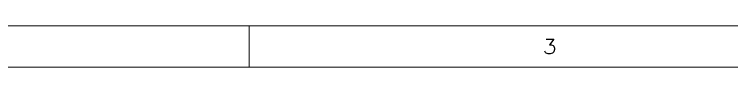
# Model space of a CAD drawing. Header units: millimetres. Extents: x 0.2 to 11.7, y 0.2 to 7.8.
# Drawn here: x 4.824 to 8.263, y 7.597 to 7.803 of the extents above; entities that cross this region are included whole.
import ezdxf

# ---------------------------------------------------------------- set-up
doc = ezdxf.new("R2010")
doc.units = ezdxf.units.MM
doc.header["$MEASUREMENT"] = 0
doc.layers.add('Mechanical16', color=56, linetype='Continuous')

msp = doc.modelspace()

# ---------------------------------------------------------------- linework, layer by layer
at = {"layer": 'Mechanical16'}
for p, q in [((7.3737, 7.735), (7.4103, 7.735)), ((7.4103, 7.735), (7.3903, 7.7083)), ((7.3903, 7.7083), (7.4003, 7.7083)), ((7.4003, 7.7083), (7.407, 7.705)), ((7.407, 7.705), (7.4103, 7.7017)), ((7.3703, 7.6717), (7.367, 7.6783)), ((7.3737, 7.6683), (7.3703, 7.6717)), ((7.4103, 7.675), (7.4037, 7.6683)), ((7.4103, 7.7017), (7.4137, 7.6917)), ((7.4137, 7.685), (7.4103, 7.675)), ((7.4137, 7.6917), (7.4137, 7.685)), ((7.3837, 7.665), (7.3737, 7.6683)), ((7.3937, 7.665), (7.3837, 7.665)), ((7.4037, 7.6683), (7.3937, 7.665))]:
    msp.add_line(p, q, dxfattribs=at)
at = {"layer": 'Mechanical16', "const_width": 0.005}
for points in [[(0.2, 7.8), (11.7, 7.8)], [(5.95, 7.6), (5.95, 7.8)], [(0.4, 7.6), (11.5, 7.6)]]:
    msp.add_lwpolyline(points, dxfattribs=at)
at = {"layer": 'Mechanical16', "const_width": 0.0025}
for points in [[(5.9488, 7.8, 1), (5.9512, 7.8, 1)], [(5.9488, 7.6, 1), (5.9512, 7.6, 1)]]:
    msp.add_lwpolyline(points, format="xyb", close=True, dxfattribs=at)

doc.saveas('drawing.dxf')
